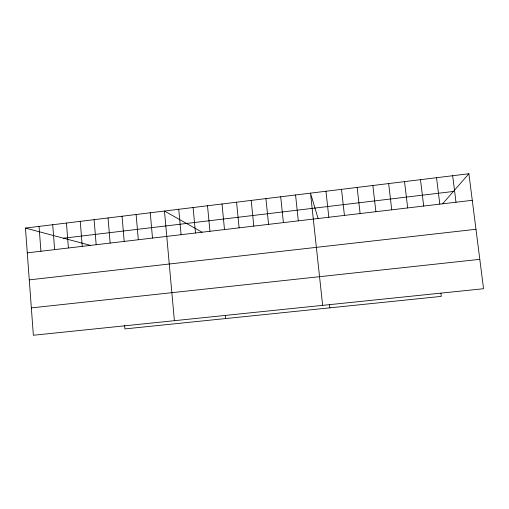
<?xml version="1.0" encoding="UTF-8"?>
<svg xmlns="http://www.w3.org/2000/svg" width="509" height="509" viewBox="0 0 509 509"><rect width="100%" height="100%" fill="white"/><g stroke="black" fill="none" stroke-linecap="round" stroke-linejoin="round"><path stroke-width="0.76" d="M442.614 203.759L468.891 173.741L483.55 288.724L33.365 335.259L25.45 228.07L468.891 173.741M63.542 238.212L453.373 191.467M27.282 252.852L472.276 200.311M29.274 279.874L475.972 229.279M31.342 307.888L479.802 259.342M25.45 228.07L90.379 245.357M202.003 232.174L164.464 211.038L174.396 320.683M318.074 218.469L310.503 193.146L322.649 305.355M452.673 175.726L456 202.232M436.537 177.705L439.801 204.141M440.896 293.248L441.278 296.384L124.921 328.916L124.603 325.181M420.491 179.671L423.698 206.043M404.528 181.624L407.677 207.933M388.653 183.571L391.739 209.816M372.855 185.505L375.89 211.687M357.146 187.433L360.118 213.551M341.514 189.348L344.434 215.402M325.97 191.25L328.827 217.248M329.539 304.757L329.877 307.837M295.564 194.979L298.319 220.849M280.707 196.798L283.405 222.611M265.921 198.605L268.567 224.361M251.211 200.412L253.806 226.104M236.57 202.207L239.115 227.841M222.007 203.988L224.501 229.565M225.309 315.529L225.602 318.564M207.513 205.763L209.956 231.283M193.089 207.532L195.488 232.995M178.742 209.288L181.083 234.694M150.25 212.781L152.503 238.066M136.113 214.512L138.314 239.745M122.045 216.236L124.196 241.412M108.042 217.947L110.148 243.067M94.108 219.659L96.169 244.721M80.244 221.358L82.254 246.362M66.444 223.044L68.41 247.998M52.713 224.73L54.635 249.626M39.047 226.403L40.924 251.242"/></g></svg>
